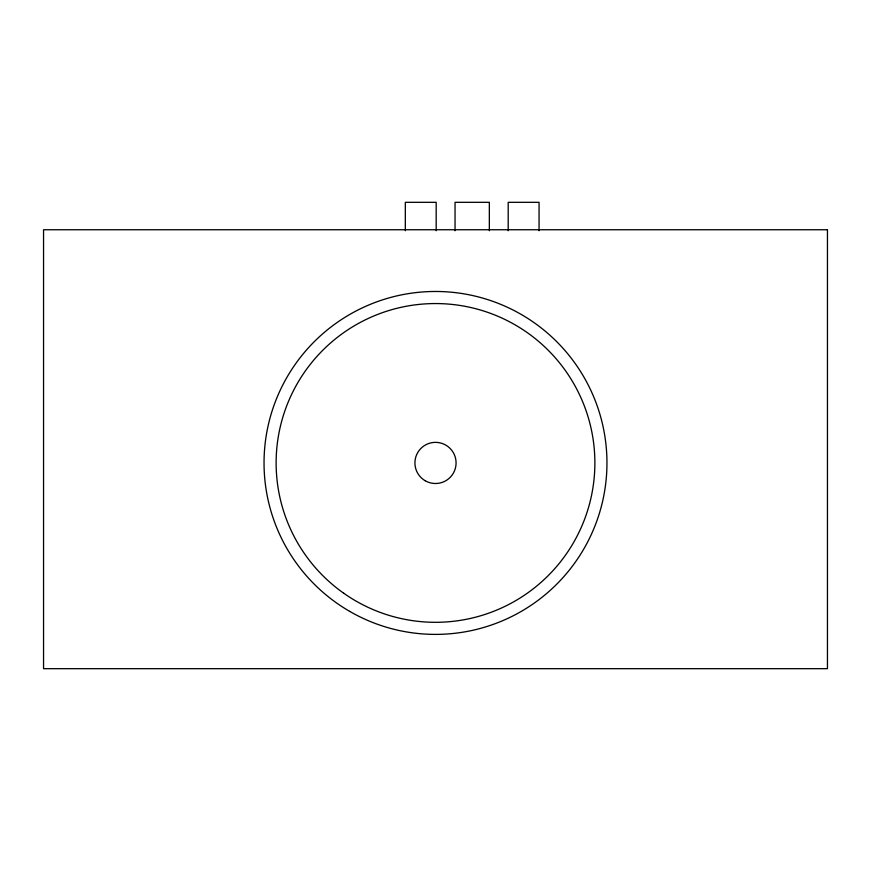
<?xml version="1.0" encoding="UTF-8"?>
<svg xmlns="http://www.w3.org/2000/svg" width="871" height="871" viewBox="0 0 871 871"><rect width="100%" height="100%" fill="white"/><g stroke="black" fill="none" stroke-linecap="round" stroke-linejoin="round"><path stroke-width="1.31" d="M539.062 230.75L539.062 202.322L508.196 202.322L508.196 230.75M489.339 230.75L489.339 202.322L455.043 202.322L455.043 230.75M436.186 230.75L436.186 202.322L405.32 202.322L405.32 230.75M827.45 229.748L43.55 229.748L43.55 668.678L827.45 668.678L827.45 229.748M425.211 480.748A20.577 20.577 0 0 0 456.077 462.937A20.577 20.577 0 0 0 425.211 445.114A20.577 20.577 0 0 0 425.211 480.748M349.772 611.42A171.456 171.456 0 0 0 606.956 462.937A171.456 171.456 0 0 0 349.772 314.442A171.456 171.456 0 0 0 349.772 611.42M343.74 593.238A159.371 159.371 0 0 0 594.229 477.254A159.371 159.371 0 0 0 368.542 318.307A159.371 159.371 0 0 0 343.74 593.238"/></g></svg>
